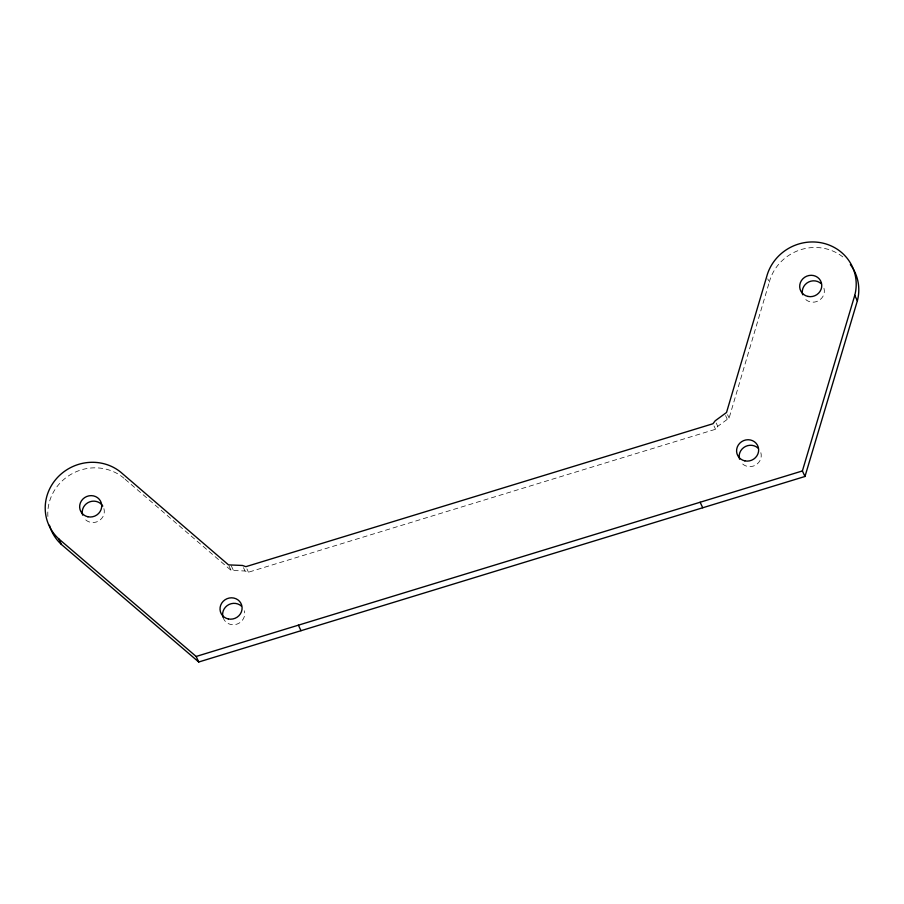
<?xml version="1.0" encoding="UTF-8"?>
<svg xmlns="http://www.w3.org/2000/svg" width="904" height="904" viewBox="0 0 904 904"><rect width="100%" height="100%" fill="white"/><g stroke="black" fill="none" stroke-linecap="round" stroke-linejoin="round"><path stroke-width="0.68" stroke-dasharray="4.52 3.39" d="M125.147 479.278L231.119 570.413L245.04 571L248.464 572.209L715.55 429.264L717.765 426.338L729.11 418.021L769.281 282.161L767.733 278.839M727.55 414.71L729.11 418.021M725.573 415.591L727.121 418.914M716.217 423.015L717.765 426.338M714.002 425.953L715.55 429.264M246.905 568.887L248.464 572.209M243.492 567.678L245.04 571M231.187 565.621L233.255 570.04M229.051 565.994L231.119 570.413M223.107 617.59L224.135 619.805A11.142 10.588 -25.1 0 0 244.306 610.765M823.962 288.252A11.142 10.588 -25.1 0 1 803.803 297.292M103.915 508.602A11.142 10.588 -25.1 0 1 83.756 517.642M760.852 452.689A11.142 10.588 -25.1 0 1 740.692 461.729M769.281 282.161A45.878 43.618 -25.1 0 1 844.246 258.092M47.889 516.5A45.878 43.618 -25.1 0 1 73.699 472.882A45.878 43.618 -25.1 0 1 124.198 478.431"/><path stroke-width="1.36" d="M804.978 476.476L802.39 470.95L854.766 295.337A45.878 43.618 -25.1 0 0 822.109 242.961A45.878 43.618 -25.1 0 0 766.694 276.624L726.522 412.495L715.177 420.812L712.962 423.739L245.865 566.672L242.453 565.463L228.531 564.887L122.56 473.741A45.878 43.618 -25.1 0 0 58.24 476.713A45.878 43.618 -25.1 0 0 58.805 538.908L61.393 544.445L198.744 661.999L804.978 476.476L857.354 300.862A45.878 43.618 -25.1 0 0 850.348 264.578M58.805 538.908L196.145 656.462L802.39 470.95M854.766 295.337L857.354 300.862M700.137 502.24L702.724 507.765M298.399 625.172L300.998 630.709M196.145 656.462L198.744 661.999M223.017 617.285A11.142 10.588 -25.1 0 1 241.402 606.109M739.562 459.209A11.142 10.588 -25.1 0 1 757.947 448.034M802.673 294.772A11.142 10.588 -25.1 0 1 821.058 283.596M82.626 515.122A11.142 10.588 -25.1 0 1 102.796 506.082M61.393 544.445A45.878 43.618 -25.1 0 1 49.449 525.269M228.305 618.946A11.142 10.588 -25.1 0 0 241.707 605.239A11.142 10.588 -25.1 0 0 223.186 601.307A11.142 10.588 -25.1 0 0 228.305 618.946M744.851 460.87A11.142 10.588 -25.1 0 0 758.264 447.164A11.142 10.588 -25.1 0 0 739.743 443.231A11.142 10.588 -25.1 0 0 744.851 460.87M807.961 296.433A11.142 10.588 -25.1 0 0 821.374 282.726A11.142 10.588 -25.1 0 0 802.854 278.794A11.142 10.588 -25.1 0 0 807.961 296.433M87.914 516.772A11.142 10.588 -25.1 0 0 101.327 503.065A11.142 10.588 -25.1 0 0 82.806 499.132A11.142 10.588 -25.1 0 0 87.914 516.772"/></g></svg>
